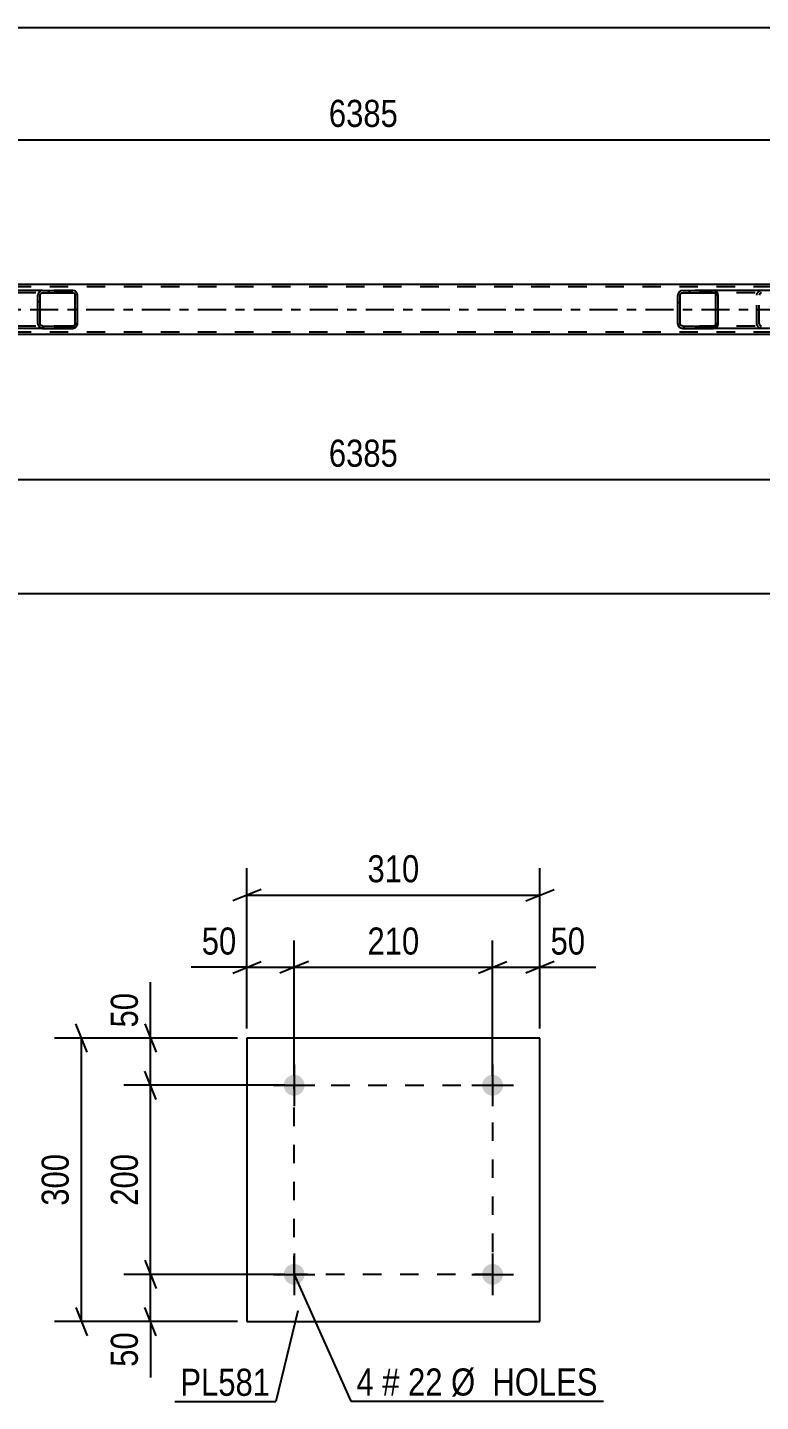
# Model space of a CAD drawing. Header units: millimetres. Extents: x 0 to 841, y 0 to 594.
# Drawn here: x 342.5 to 420.1, y 104.3 to 249.6 of the extents above; entities that cross this region are included whole.
import ezdxf

# ---------------------------------------------------------------- set-up
doc = ezdxf.new("R2010")
doc.units = ezdxf.units.MM
doc.linetypes.add('DXK_LINE_DOT2', pattern=[3.9198, 1.9599, -1.9599])
doc.linetypes.add('DXK_LINE_DOT3', pattern=[5.9187, 2.979, -0.9799, 0.9799, -0.9799])
doc.styles.add('Arial Narrow', font='ARIALN.TTF', dxfattribs={"height": 0.2})

# ---------------------------------------------------------------- blocks, each defined once
blk = doc.blocks.new('Part-122568727-7106 - 6955')
at = {"color": 2, "linetype": 'Continuous'}
for p, q in [((504.99, 222.46), (255.58, 222.46)), ((504.99, 217.18), (255.58, 217.18))]:
    blk.add_line(p, q, dxfattribs=at)
at = {"color": 7, "linetype": 'DXK_LINE_DOT2'}
for p, q in [((774.11, 222.22), (111.99, 222.22)), ((774.11, 217.42), (111.99, 217.42))]:
    blk.add_line(p, q, dxfattribs=at)
at = {"color": 7, "linetype": 'DXK_LINE_DOT3'}
blk.add_line((111.99, 219.82), (774.11, 219.82), dxfattribs=at)
blk = doc.blocks.new('Part-122568727-7163 - 6955')
at = {"linetype": 'Continuous'}
h = blk.add_hatch(dxfattribs=at)
h.set_pattern_fill('', scale=0.7, style=0, pattern_type=0)
h.set_pattern_definition([(45, (415.5812, 221.5273), (-1.57154, 1.57154), [])])
h.paths.add_polyline_path([(415.62, 221.34), (415.58, 221.53), (415.47, 221.68), (415.3, 221.79), (415.11, 221.82), (411.87, 221.82), (411.68, 221.79), (411.51, 221.68), (411.4, 221.53), (411.36, 221.34), (411.36, 218.3), (411.4, 218.12), (411.51, 217.96), (411.68, 217.86), (411.87, 217.82), (415.11, 217.82), (415.3, 217.86), (415.47, 217.96), (415.58, 218.12), (415.62, 218.3)])
h.paths.add_polyline_path([(415.35, 218.21), (415.29, 218.13), (415.21, 218.08), (415.11, 218.06), (411.87, 218.06), (411.78, 218.08), (411.69, 218.13), (411.64, 218.21), (411.62, 218.3), (411.62, 221.34), (411.64, 221.44), (411.69, 221.51), (411.78, 221.57), (411.87, 221.58), (415.11, 221.58), (415.21, 221.57), (415.29, 221.51), (415.35, 221.44), (415.36, 221.34), (415.36, 218.3)])
at = {"color": 2, "linetype": 'Continuous'}
for p, q in [((411.4, 221.53), (411.36, 221.34)), ((411.36, 218.3), (411.36, 221.34)), ((411.62, 221.34), (411.64, 221.44)), ((411.62, 218.3), (411.62, 221.34)), ((411.64, 221.44), (411.69, 221.51)), ((411.87, 221.82), (411.68, 221.79)), ((411.69, 221.51), (411.78, 221.57)), ((411.78, 221.57), (411.87, 221.58)), ((411.87, 221.82), (415.11, 221.82)), ((411.87, 221.58), (415.11, 221.58)), ((422.98, 221.82), (415.11, 221.82)), ((415.3, 221.79), (415.11, 221.82)), ((415.11, 221.58), (415.21, 221.57)), ((415.21, 221.57), (415.29, 221.51)), ((415.29, 221.51), (415.35, 221.44)), ((415.35, 221.44), (415.36, 221.34)), ((415.36, 218.3), (415.36, 221.34)), ((415.62, 221.34), (415.58, 221.53)), ((415.62, 218.3), (415.62, 221.34)), ((411.36, 218.3), (411.4, 218.12)), ((411.64, 218.21), (411.62, 218.3)), ((411.69, 218.13), (411.64, 218.21)), ((411.78, 218.08), (411.69, 218.13)), ((411.87, 218.06), (411.78, 218.08)), ((411.87, 218.06), (415.11, 218.06)), ((415.21, 218.08), (415.11, 218.06)), ((415.29, 218.13), (415.21, 218.08)), ((415.35, 218.21), (415.29, 218.13)), ((415.36, 218.3), (415.35, 218.21)), ((415.58, 218.12), (415.62, 218.3)), ((411.68, 217.86), (411.87, 217.82)), ((411.87, 217.82), (415.11, 217.82)), ((415.11, 217.82), (415.3, 217.86)), ((422.98, 217.82), (415.11, 217.82))]:
    blk.add_line(p, q, dxfattribs=at)
at = {"color": 7, "linetype": 'DXK_LINE_DOT2'}
for p, q in [((415.11, 221.82), (411.87, 221.82)), ((423.46, 221.58), (411.87, 221.58)), ((419.71, 221.34), (419.75, 221.53)), ((419.71, 218.3), (419.71, 221.34)), ((419.99, 221.44), (419.97, 221.34)), ((419.97, 218.3), (419.97, 221.34)), ((420.04, 221.51), (419.99, 221.44)), ((420.03, 221.79), (420.22, 221.82)), ((420.04, 221.51), (420.07, 221.53)), ((420.07, 221.53), (420.13, 221.57)), ((420.13, 221.57), (420.22, 221.58)), ((423.46, 221.82), (422.98, 221.82)), ((423.46, 221.82), (423.65, 221.79)), ((423.56, 221.57), (423.46, 221.58)), ((423.64, 221.51), (423.56, 221.57)), ((423.69, 221.44), (423.64, 221.51)), ((423.71, 221.34), (423.69, 221.44)), ((423.71, 218.3), (423.71, 221.34)), ((423.93, 221.53), (423.97, 221.34)), ((423.97, 218.3), (423.97, 221.34)), ((423.46, 218.06), (411.87, 218.06)), ((419.75, 218.12), (419.71, 218.3)), ((419.97, 218.3), (419.99, 218.21)), ((419.99, 218.21), (420.04, 218.13)), ((420.04, 218.13), (420.07, 218.12)), ((420.07, 218.12), (420.13, 218.08)), ((420.13, 218.08), (420.22, 218.06)), ((423.46, 218.06), (423.56, 218.08)), ((423.56, 218.08), (423.64, 218.13)), ((423.64, 218.13), (423.69, 218.21)), ((423.69, 218.21), (423.71, 218.3)), ((423.97, 218.3), (423.93, 218.12)), ((415.11, 217.82), (411.87, 217.82)), ((420.22, 217.82), (420.03, 217.86)), ((423.46, 217.82), (422.98, 217.82)), ((423.65, 217.86), (423.46, 217.82))]:
    blk.add_line(p, q, dxfattribs=at)
at = {"color": 2, "linetype": 'Continuous'}
for centre, start, end in [((411.85, 221.32), 110.7583, 155.68), ((415.13, 221.32), 24.32, 69.2417), ((411.85, 218.32), 204.32, 249.2417), ((415.13, 218.32), 290.7583, 335.68)]:
    blk.add_arc(centre, 0.496, start, end, dxfattribs=at)
at = {"color": 7, "linetype": 'DXK_LINE_DOT2'}
for centre, start, end in [((420.2, 221.32), 110.7583, 155.68), ((423.48, 221.32), 24.32, 69.2417), ((420.2, 218.32), 204.32, 249.2417), ((423.48, 218.32), 290.7583, 335.68)]:
    blk.add_arc(centre, 0.496, start, end, dxfattribs=at)
blk = doc.blocks.new('Part-122568727-7164 - 6955')
at = {"linetype": 'Continuous'}
h = blk.add_hatch(dxfattribs=at)
h.set_pattern_fill('', scale=0.7, style=0, pattern_type=0)
h.set_pattern_definition([(45, (347.7914, 221.5274), (-1.57154, 1.57154), [])])
h.paths.add_polyline_path([(347.83, 221.34), (347.79, 221.53), (347.68, 221.68), (347.52, 221.79), (347.33, 221.82), (344.14, 221.82), (343.95, 221.79), (343.79, 221.68), (343.68, 221.53), (343.64, 221.34), (343.64, 218.3), (343.68, 218.12), (343.79, 217.96), (343.95, 217.86), (344.14, 217.82), (347.33, 217.82), (347.52, 217.86), (347.68, 217.96), (347.79, 218.12), (347.83, 218.3)])
h.paths.add_polyline_path([(347.56, 218.21), (347.5, 218.13), (347.42, 218.08), (347.33, 218.06), (344.14, 218.06), (344.05, 218.08), (343.96, 218.13), (343.91, 218.21), (343.89, 218.3), (343.89, 221.34), (343.91, 221.44), (343.96, 221.51), (344.05, 221.57), (344.14, 221.58), (347.33, 221.58), (347.42, 221.57), (347.5, 221.51), (347.56, 221.44), (347.58, 221.34), (347.58, 218.3)])
at = {"color": 2, "linetype": 'Continuous'}
for p, q in [((337.57, 221.34), (337.59, 221.53)), ((337.57, 218.3), (337.57, 221.34)), ((337.59, 221.53), (337.65, 221.68)), ((337.65, 221.68), (337.74, 221.79)), ((337.74, 221.79), (337.84, 221.82)), ((344.14, 221.82), (337.84, 221.82)), ((343.68, 221.53), (343.64, 221.34)), ((343.64, 218.3), (343.64, 221.34)), ((343.89, 221.34), (343.91, 221.44)), ((343.89, 218.3), (343.89, 221.34)), ((343.91, 221.44), (343.96, 221.51)), ((344.14, 221.82), (343.95, 221.79)), ((343.96, 221.51), (344.05, 221.57)), ((344.05, 221.57), (344.14, 221.58)), ((344.14, 221.82), (347.33, 221.82)), ((344.14, 221.58), (347.33, 221.58)), ((347.52, 221.79), (347.33, 221.82)), ((347.33, 221.58), (347.42, 221.57)), ((347.42, 221.57), (347.5, 221.51)), ((347.5, 221.51), (347.56, 221.44)), ((347.56, 221.44), (347.58, 221.34)), ((347.58, 218.3), (347.58, 221.34)), ((347.83, 221.34), (347.79, 221.53)), ((347.83, 218.3), (347.83, 221.34)), ((337.59, 218.12), (337.57, 218.3)), ((337.65, 217.96), (337.59, 218.12)), ((343.64, 218.3), (343.68, 218.12)), ((343.91, 218.21), (343.89, 218.3)), ((343.96, 218.13), (343.91, 218.21)), ((344.05, 218.08), (343.96, 218.13)), ((344.14, 218.06), (344.05, 218.08)), ((344.14, 218.06), (347.33, 218.06)), ((347.42, 218.08), (347.33, 218.06)), ((347.5, 218.13), (347.42, 218.08)), ((347.56, 218.21), (347.5, 218.13)), ((347.58, 218.3), (347.56, 218.21)), ((347.79, 218.12), (347.83, 218.3)), ((337.74, 217.86), (337.65, 217.96)), ((337.84, 217.82), (337.74, 217.86)), ((344.14, 217.82), (337.84, 217.82)), ((343.95, 217.86), (344.14, 217.82)), ((344.14, 217.82), (347.33, 217.82)), ((347.33, 217.82), (347.52, 217.86))]:
    blk.add_line(p, q, dxfattribs=at)
at = {"color": 7, "linetype": 'DXK_LINE_DOT2'}
for p, q in [((337.72, 221.44), (337.71, 221.34)), ((337.71, 218.3), (337.71, 221.34)), ((337.75, 221.51), (337.72, 221.44)), ((337.79, 221.57), (337.75, 221.51)), ((337.84, 221.58), (337.79, 221.57)), ((347.33, 221.58), (337.84, 221.58)), ((338.84, 221.58), (338.84, 221.82)), ((340.18, 221.82), (340.37, 221.79)), ((340.27, 221.57), (340.18, 221.58)), ((340.35, 221.51), (340.27, 221.57)), ((340.41, 221.44), (340.35, 221.51)), ((340.43, 221.34), (340.41, 221.44)), ((340.43, 218.3), (340.43, 221.34)), ((340.64, 221.53), (340.68, 221.34)), ((340.68, 218.3), (340.68, 221.34)), ((347.33, 221.82), (344.14, 221.82)), ((337.71, 218.3), (337.72, 218.21)), ((337.72, 218.21), (337.75, 218.13)), ((337.75, 218.13), (337.79, 218.08)), ((337.79, 218.08), (337.84, 218.06)), ((347.33, 218.06), (337.84, 218.06)), ((338.84, 217.82), (338.84, 218.06)), ((340.18, 218.06), (340.27, 218.08)), ((340.27, 218.08), (340.35, 218.13)), ((340.35, 218.13), (340.41, 218.21)), ((340.41, 218.21), (340.43, 218.3)), ((340.68, 218.3), (340.64, 218.12)), ((340.37, 217.86), (340.18, 217.82)), ((347.33, 217.82), (344.14, 217.82))]:
    blk.add_line(p, q, dxfattribs=at)
for centre, start, end in [((340.19, 221.33), 23.8494, 68.8059), ((340.19, 218.32), 291.1941, 336.1506)]:
    blk.add_arc(centre, 0.492, start, end, dxfattribs=at)
at = {"color": 2, "linetype": 'Continuous'}
for centre, start, end in [((344.13, 221.33), 111.1941, 156.1506), ((347.34, 221.33), 23.8494, 68.8059), ((344.13, 218.32), 203.8494, 248.8059), ((347.34, 218.32), 291.1941, 336.1506)]:
    blk.add_arc(centre, 0.492, start, end, dxfattribs=at)
blk = doc.blocks.new('Bolt-122568727-2417 - 2363')
at = {"linetype": 'Continuous'}
for points in [[(371.86, 137.74, -1), (369.66, 137.74, -1)], [(392.86, 137.74, -1), (390.66, 137.74, -1)]]:
    blk.add_hatch(color=1, dxfattribs=at).paths.add_polyline_path(points)
at = {"color": 1, "linetype": 'Continuous'}
for p, q in [((370.76, 139.94), (370.76, 135.54)), ((391.76, 139.94), (391.76, 135.54)), ((368.56, 137.74), (372.96, 137.74)), ((389.56, 137.74), (393.96, 137.74))]:
    blk.add_line(p, q, dxfattribs=at)
blk = doc.blocks.new('Part-122568727-2379 - 2363')
at = {"color": 2, "linetype": 'Continuous'}
for p, q in [((396.76, 142.74), (365.76, 142.74)), ((365.76, 142.74), (365.76, 112.74)), ((396.76, 112.74), (396.76, 142.74)), ((365.76, 112.74), (396.76, 112.74))]:
    blk.add_line(p, q, dxfattribs=at)
blk = doc.blocks.new('Bolt-122568727-2412 - 2363')
at = {"linetype": 'Continuous'}
for points in [[(371.86, 117.74, -1), (369.66, 117.74, -1)], [(392.86, 117.74, -1), (390.66, 117.74, -1)]]:
    blk.add_hatch(color=1, dxfattribs=at).paths.add_polyline_path(points)
at = {"color": 1, "linetype": 'Continuous'}
for p, q in [((370.76, 119.94), (370.76, 115.54)), ((391.76, 119.94), (391.76, 115.54)), ((368.56, 117.74), (372.96, 117.74)), ((389.56, 117.74), (393.96, 117.74))]:
    blk.add_line(p, q, dxfattribs=at)
blk = doc.blocks.new('Rectangle-122568727-2526 - 2363')
at = {"color": 1, "linetype": 'DXK_LINE_DOT2'}
blk.add_lwpolyline([(370.76, 137.74), (391.76, 137.74), (391.76, 117.74), (370.76, 117.74), (370.76, 137.74)], close=True, dxfattribs=at)
blk = doc.blocks.new('StraightDimension-122568727-7291 - 6955')
at = {"color": 7, "linetype": 'Continuous'}
blk.add_line((101.13, 189.77), (784.97, 189.77), dxfattribs=at)
blk = doc.blocks.new('StraightDimension-122568727-7313 - 6955')
at = {"color": 7, "linetype": 'Continuous'}
blk.add_line((250.38, 201.83), (505.79, 201.83), dxfattribs=at)
at = {"color": 0}
blk.add_wipeout([(382.34, 202.58), (382.34, 206.78), (373.83, 206.78), (373.83, 202.58)], dxfattribs=at)
at = {"color": 3, "style": 'Arial Narrow'}
blk.add_text('6385', height=2.863, dxfattribs=at).set_placement((374.43, 203.18))
blk = doc.blocks.new('StraightDimension-122568727-7356 - 6955')
at = {"color": 7, "linetype": 'Continuous'}
blk.add_line((250.38, 237.78), (505.79, 237.78), dxfattribs=at)
at = {"color": 0}
blk.add_wipeout([(382.34, 238.53), (382.34, 242.73), (373.83, 242.73), (373.83, 238.53)], dxfattribs=at)
at = {"color": 3, "style": 'Arial Narrow'}
blk.add_text('6385', height=2.863, dxfattribs=at).set_placement((374.43, 239.13))
blk = doc.blocks.new('StraightDimension-122568727-7381 - 6955')
at = {"color": 7, "linetype": 'Continuous'}
blk.add_line((101.77, 249.65), (784.33, 249.65), dxfattribs=at)
blk = doc.blocks.new('StraightDimension-122568727-2419 - 2363')
at = {"color": 7, "linetype": 'Continuous'}
for p, q in [((354.97, 119.24), (356.17, 116.24)), ((369.76, 117.74), (352.72, 117.74)), ((355.57, 112.74), (355.57, 117.74)), ((356.17, 111.24), (354.97, 114.24)), ((364.76, 112.74), (352.72, 112.74)), ((355.57, 112.74), (355.57, 106.83)), ((355.57, 112.74), (355.57, 106.83))]:
    blk.add_line(p, q, dxfattribs=at)
at = {"color": 0}
blk.add_wipeout([(354.82, 112.21), (350.62, 112.21), (350.62, 107.36), (354.82, 107.36)], dxfattribs=at)
at = {"color": 3, "style": 'Arial Narrow'}
blk.add_text('50', height=2.863, rotation=90.0002, dxfattribs=at).set_placement((354.22, 107.96))
blk = doc.blocks.new('StraightDimension-122568727-2462 - 2363')
at = {"color": 7, "linetype": 'Continuous'}
for p, q in [((348.85, 141.24), (347.65, 144.24)), ((364.76, 142.74), (345.4, 142.74)), ((348.25, 112.74), (348.25, 142.74)), ((347.65, 114.24), (348.85, 111.24)), ((364.76, 112.74), (345.4, 112.74))]:
    blk.add_line(p, q, dxfattribs=at)
at = {"color": 0}
blk.add_wipeout([(347.5, 131.08), (343.3, 131.08), (343.3, 124.4), (347.5, 124.4)], dxfattribs=at)
at = {"color": 3, "style": 'Arial Narrow'}
blk.add_text('300', height=2.863, rotation=90.0002, dxfattribs=at).set_placement((346.9, 125))
blk = doc.blocks.new('StraightDimension-122568727-2432 - 2363')
at = {"color": 7, "linetype": 'Continuous'}
for p, q in [((356.17, 136.24), (354.97, 139.24)), ((369.76, 137.74), (352.72, 137.74)), ((355.57, 117.74), (355.57, 137.74)), ((354.97, 119.24), (356.17, 116.24)), ((369.76, 117.74), (352.72, 117.74))]:
    blk.add_line(p, q, dxfattribs=at)
at = {"color": 0}
blk.add_wipeout([(354.82, 131.08), (350.62, 131.08), (350.62, 124.4), (354.82, 124.4)], dxfattribs=at)
at = {"color": 3, "style": 'Arial Narrow'}
blk.add_text('200', height=2.863, rotation=90.0002, dxfattribs=at).set_placement((354.22, 125))
blk = doc.blocks.new('StraightDimension-122568727-2448 - 2363')
at = {"color": 7, "linetype": 'Continuous'}
for p, q in [((355.57, 142.74), (355.57, 148.65)), ((355.57, 142.74), (355.57, 148.65)), ((354.97, 144.24), (356.17, 141.24)), ((364.76, 142.74), (352.72, 142.74)), ((355.57, 137.74), (355.57, 142.74)), ((356.17, 136.24), (354.97, 139.24)), ((369.76, 137.74), (352.72, 137.74))]:
    blk.add_line(p, q, dxfattribs=at)
at = {"color": 0}
blk.add_wipeout([(354.82, 148.12), (350.62, 148.12), (350.62, 143.26), (354.82, 143.26)], dxfattribs=at)
at = {"color": 3, "style": 'Arial Narrow'}
blk.add_text('50', height=2.863, rotation=90.0002, dxfattribs=at).set_placement((354.22, 143.86))
blk = doc.blocks.new('StraightDimension-122568727-2473 - 2363')
at = {"color": 7, "linetype": 'Continuous'}
for p, q in [((365.76, 143.74), (365.76, 160.72)), ((396.76, 143.74), (396.76, 160.72)), ((367.26, 158.47), (364.26, 157.27)), ((395.26, 157.27), (398.26, 158.47)), ((365.76, 157.87), (396.76, 157.87))]:
    blk.add_line(p, q, dxfattribs=at)
at = {"color": 0}
blk.add_wipeout([(384.6, 158.62), (384.6, 162.82), (377.92, 162.82), (377.92, 158.62)], dxfattribs=at)
at = {"color": 3, "style": 'Arial Narrow'}
blk.add_text('310', height=2.863, dxfattribs=at).set_placement((378.52, 159.22))
blk = doc.blocks.new('StraightDimension-122568727-2484 - 2363')
at = {"color": 7, "linetype": 'Continuous'}
for p, q in [((391.76, 138.74), (391.76, 153.07)), ((396.76, 143.74), (396.76, 153.07)), ((390.26, 149.62), (393.26, 150.82)), ((391.76, 150.22), (396.76, 150.22)), ((398.26, 150.82), (395.26, 149.62)), ((396.76, 150.22), (402.67, 150.22)), ((396.76, 150.22), (402.67, 150.22))]:
    blk.add_line(p, q, dxfattribs=at)
at = {"color": 0}
blk.add_wipeout([(402.14, 150.97), (402.14, 155.17), (397.29, 155.17), (397.29, 150.97)], dxfattribs=at)
at = {"color": 3, "style": 'Arial Narrow'}
blk.add_text('50', height=2.863, dxfattribs=at).set_placement((397.89, 151.57))
blk = doc.blocks.new('StraightDimension-122568727-2497 - 2363')
at = {"color": 7, "linetype": 'Continuous'}
for p, q in [((370.76, 138.74), (370.76, 153.07)), ((391.76, 138.74), (391.76, 153.07)), ((372.26, 150.82), (369.26, 149.62)), ((370.76, 150.22), (391.76, 150.22)), ((390.26, 149.62), (393.26, 150.82))]:
    blk.add_line(p, q, dxfattribs=at)
at = {"color": 0}
blk.add_wipeout([(384.6, 150.97), (384.6, 155.17), (377.92, 155.17), (377.92, 150.97)], dxfattribs=at)
at = {"color": 3, "style": 'Arial Narrow'}
blk.add_text('210', height=2.863, dxfattribs=at).set_placement((378.52, 151.57))
blk = doc.blocks.new('StraightDimension-122568727-2513 - 2363')
at = {"color": 7, "linetype": 'Continuous'}
for p, q in [((365.76, 143.74), (365.76, 153.07)), ((370.76, 138.74), (370.76, 153.07)), ((365.76, 150.22), (359.85, 150.22)), ((365.76, 150.22), (359.85, 150.22)), ((364.26, 149.62), (367.26, 150.82)), ((365.76, 150.22), (370.76, 150.22)), ((372.26, 150.82), (369.26, 149.62))]:
    blk.add_line(p, q, dxfattribs=at)
at = {"color": 0}
blk.add_wipeout([(365.24, 150.97), (365.24, 155.17), (360.38, 155.17), (360.38, 150.97)], dxfattribs=at)
at = {"color": 3, "style": 'Arial Narrow'}
blk.add_text('50', height=2.863, dxfattribs=at).set_placement((360.98, 151.57))
blk = doc.blocks.new('Mark-122568727-2375 - 2363')
at = {"color": 0}
blk.add_wipeout([(368.22, 104.89), (368.22, 107.89), (358.72, 107.89), (358.72, 104.89)], dxfattribs=at)
blk.add_wipeout([(368.22, 104.89), (368.22, 107.89), (358.72, 107.89), (358.72, 104.89)], dxfattribs=at)
at = {"color": 30, "linetype": 'Continuous'}
for p in [(371.16, 113.89), (358.12, 104.29)]:
    blk.add_line(p, (368.82, 104.29), dxfattribs=at)
at = {"color": 3, "style": 'Arial Narrow'}
blk.add_text('PL581', height=2.863, dxfattribs=at).set_placement((358.72, 104.89))
blk = doc.blocks.new('MarkSet-122568727-2574 - 2363')
at = {"color": 0}
for points in [[(379.18, 104.92), (379.18, 107.92), (377.35, 107.92), (377.35, 104.92)], [(381.91, 104.92), (381.91, 107.92), (380.08, 107.92), (380.08, 104.92)], [(386.46, 104.92), (386.46, 107.92), (382.81, 107.92), (382.81, 104.92)], [(402.89, 104.92), (402.89, 107.92), (387.36, 107.92), (387.36, 104.92)]]:
    blk.add_wipeout(points, dxfattribs=at)
for points in [[(379.18, 104.92), (379.18, 107.92), (377.35, 107.92), (377.35, 104.92)], [(381.91, 104.92), (381.91, 107.92), (380.08, 107.92), (380.08, 104.92)], [(386.46, 104.92), (386.46, 107.92), (382.81, 107.92), (382.81, 104.92)], [(402.89, 104.92), (402.89, 107.92), (387.36, 107.92), (387.36, 104.92)]]:
    blk.add_wipeout(points, dxfattribs=at)
at = {"color": 7, "linetype": 'Continuous'}
for p, q in [((370.76, 117.74), (376.75, 104.32)), ((376.75, 104.32), (403.49, 104.32))]:
    blk.add_line(p, q, dxfattribs=at)
at = {"color": 3, "style": 'Arial Narrow'}
for s, height, p in [('4', 2.86, (377.35, 104.92)), ('#', 2.86, (380.08, 104.92)), ('22', 2.863, (382.81, 104.92)), ('Ø  HOLES', 2.863, (387.36, 104.92))]:
    blk.add_text(s, height=height, dxfattribs=at).set_placement(p)

msp = doc.modelspace()

# ---------------------------------------------------------------- block references
for name in ['StraightDimension-122568727-7356 - 6955', 'Part-122568727-7106 - 6955', 'Part-122568727-7164 - 6955', 'Part-122568727-7163 - 6955', 'StraightDimension-122568727-7291 - 6955', 'Part-122568727-2379 - 2363', 'Bolt-122568727-2417 - 2363', 'Rectangle-122568727-2526 - 2363', 'Bolt-122568727-2412 - 2363']:
    msp.add_blockref(name, (0, 0))

# ---------------------------------------------------------------- next in the draw order: block references
for name in ['StraightDimension-122568727-7381 - 6955', 'StraightDimension-122568727-7313 - 6955', 'StraightDimension-122568727-2419 - 2363']:
    msp.add_blockref(name, (0, 0))

# ---------------------------------------------------------------- next in the draw order: block references
msp.add_blockref('StraightDimension-122568727-2462 - 2363', (0, 0))

# ---------------------------------------------------------------- next in the draw order: block references
for name in ['StraightDimension-122568727-2432 - 2363', 'Mark-122568727-2375 - 2363']:
    msp.add_blockref(name, (0, 0))

# ---------------------------------------------------------------- next in the draw order: block references
for name in ['StraightDimension-122568727-2448 - 2363', 'MarkSet-122568727-2574 - 2363']:
    msp.add_blockref(name, (0, 0))

# ---------------------------------------------------------------- next in the draw order: block references
msp.add_blockref('StraightDimension-122568727-2473 - 2363', (0, 0))

# ---------------------------------------------------------------- next in the draw order: block references
msp.add_blockref('StraightDimension-122568727-2484 - 2363', (0, 0))

# ---------------------------------------------------------------- next in the draw order: block references
msp.add_blockref('StraightDimension-122568727-2497 - 2363', (0, 0))

# ---------------------------------------------------------------- next in the draw order: block references
msp.add_blockref('StraightDimension-122568727-2513 - 2363', (0, 0))

doc.saveas('drawing.dxf')
